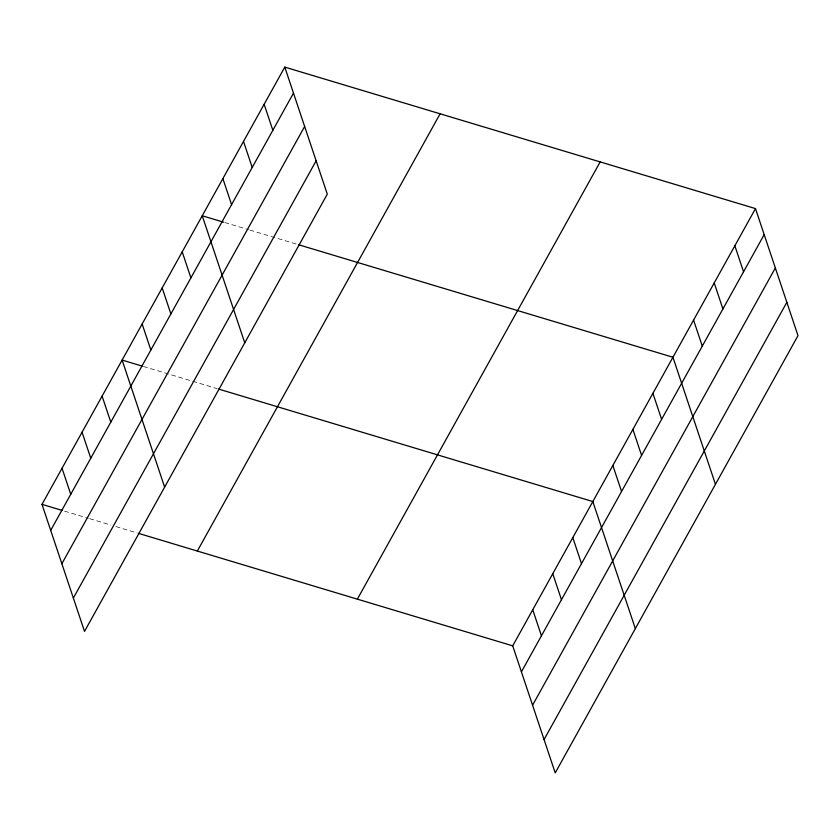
<?xml version="1.0" encoding="UTF-8"?>
<svg xmlns="http://www.w3.org/2000/svg" width="840" height="840" viewBox="0 0 840 840"><rect width="100%" height="100%" fill="white"/><g stroke="black" fill="none" stroke-linecap="round" stroke-linejoin="round"><path stroke-width="0.63" stroke-dasharray="4.2 3.15" d="M224.784 222.547L248.588 229.698M249.837 230.076L297.444 244.388M143.419 366.461L217.319 388.679M64.543 511.13L88.347 518.291M89.607 518.668L110.901 525.063M115.91 526.575L137.203 532.97"/><path stroke-width="1.26" d="M284.781 67.105L327.296 194.156L84.514 631.407L42 504.357L284.781 67.105L755.486 208.593L798 335.643L555.219 772.895L512.705 645.845L755.486 208.593M50.705 530.376L293.486 93.124M61.866 563.714L304.647 126.462M73.353 598.07L316.134 160.818M197.337 551.05L440.118 113.799M357.368 599.151L600.159 161.9M521.409 671.864L764.19 234.602M532.571 705.201L775.351 267.95M544.058 739.557L786.849 302.306M223.535 222.169L202.241 215.775L244.745 342.825M298.694 244.766L672.945 357.252L715.449 484.312M142.159 366.093L122.115 360.066L164.63 487.116M218.578 389.056L592.82 501.554L635.334 628.603M42 504.357L62.045 510.384M138.453 533.347L512.705 645.845M734.853 245.753L743.558 271.772M714.221 282.923L722.925 308.942M693.577 320.093L702.282 346.101M652.911 393.33L661.615 419.349M632.888 429.408L641.592 455.417M612.853 465.476L621.558 491.495M572.796 537.621L581.5 563.64M552.762 573.699L561.466 599.718M532.739 609.767L541.443 635.786M264.149 104.276L272.853 130.284M243.506 141.435L252.221 167.454M222.873 178.605L231.578 204.624M182.207 251.843L190.911 277.862M162.183 287.921L170.888 313.929M142.149 323.988L150.853 350.007M102.092 396.133L110.796 422.153M82.058 432.212L90.762 458.231M62.034 468.279L70.739 494.298"/></g></svg>
